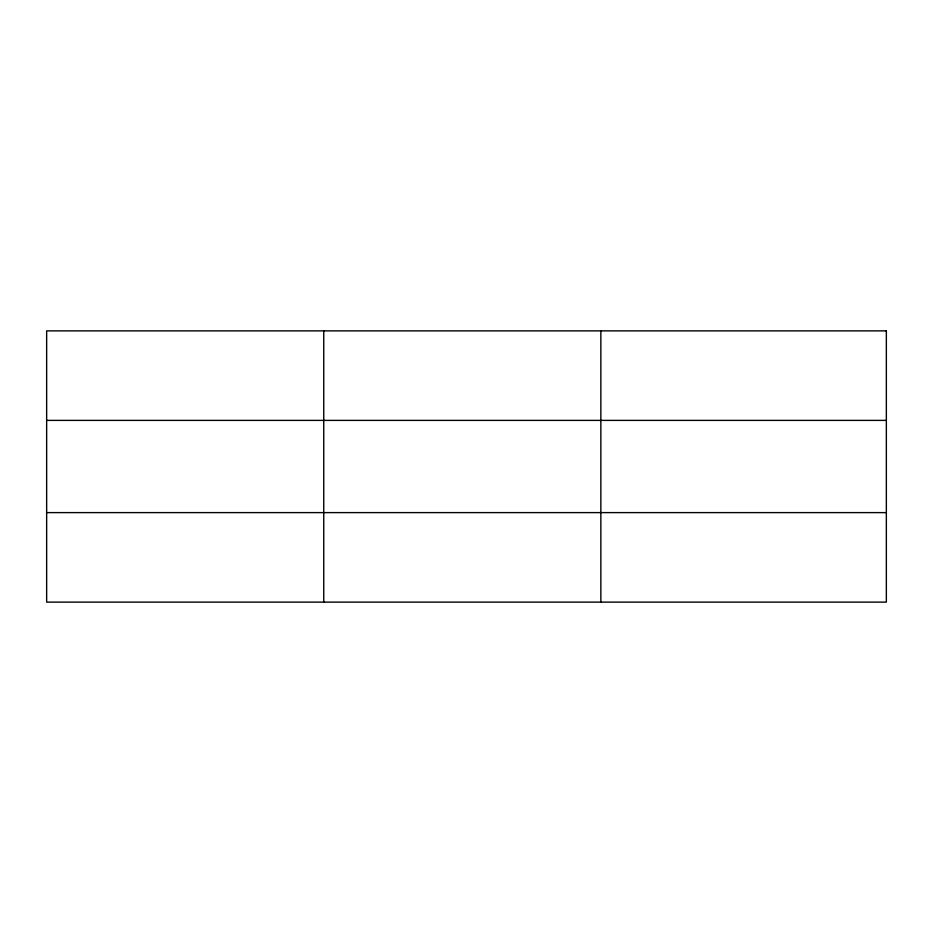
<?xml version="1.0" encoding="UTF-8"?>
<svg xmlns="http://www.w3.org/2000/svg" width="933" height="933" viewBox="0 0 933 933"><rect width="100%" height="100%" fill="white"/><g stroke="black" fill="none" stroke-linecap="round" stroke-linejoin="round"><path stroke-width="1.4" d="M323.751 602.123L323.751 330.877M600.852 602.123L600.852 330.877M46.65 420.386L886.35 420.386M46.65 512.614L886.35 512.614M886.35 330.877L886.35 602.123L46.65 602.123L46.65 330.877L886.35 330.877"/></g></svg>
